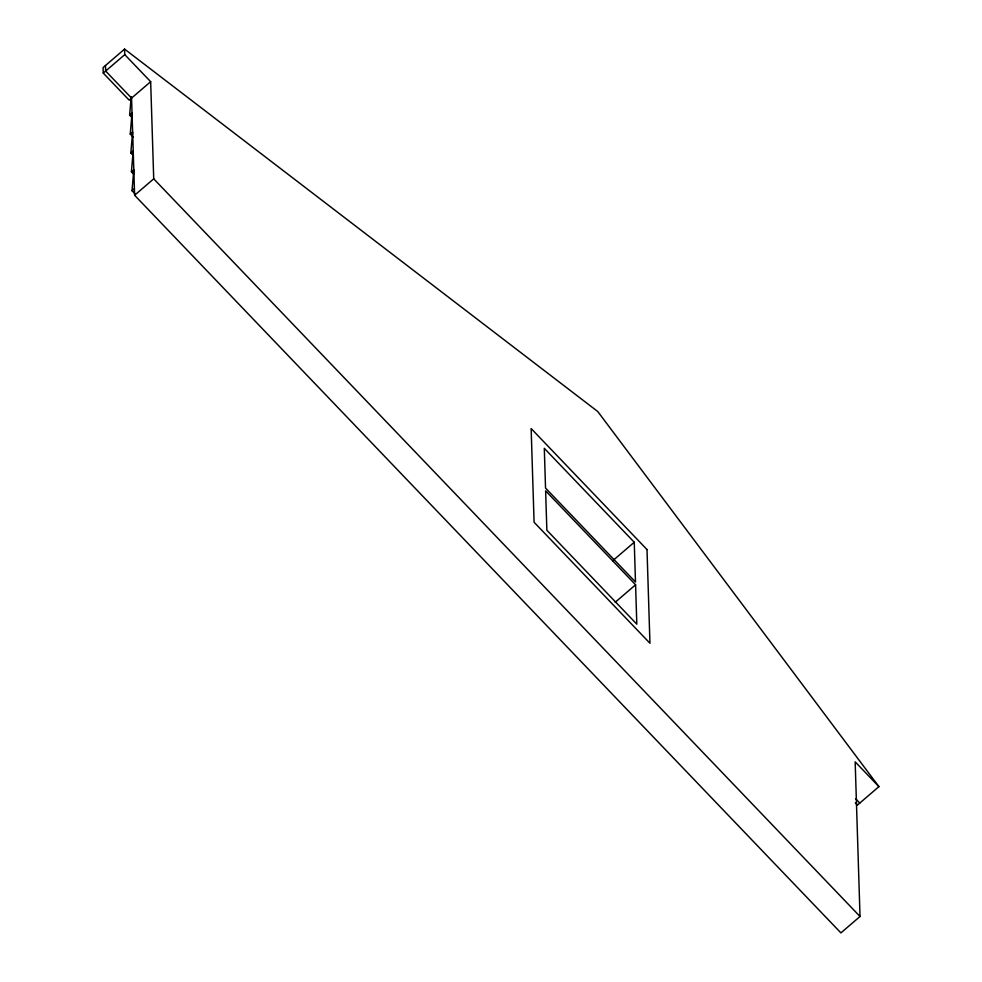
<?xml version="1.0" encoding="UTF-8"?>
<svg xmlns="http://www.w3.org/2000/svg" width="982" height="982" viewBox="0 0 982 982"><rect width="100%" height="100%" fill="white"/><g stroke="black" fill="none" stroke-linecap="round" stroke-linejoin="round"><path stroke-width="1.47" d="M131.76 117.349L129.636 115.139L131.171 97.181M133.405 137.345L130.238 134.031L132.03 113.077L129.636 115.139M132.938 155.144L130.827 152.934L132.619 131.981L130.238 134.031M133.54 174.047L131.416 171.838L133.221 150.884L130.827 152.934M135.197 194.055L132.018 190.729L133.81 169.788L131.416 171.838M124.591 49.1L103.085 67.562L103.257 73.098L129.17 100.152L150.663 81.69L124.763 54.636L124.591 49.1L597.768 411.532L878.915 786.643L857.409 805.105L855.347 802.945M103.257 73.098L124.763 54.636M132.018 190.729L134.399 188.679M878.915 786.643L855.162 761.836L860.023 916.488L840.911 932.9L134.608 195.246L153.72 178.834L150.663 81.69M612.743 560.722L634.249 542.248L544.298 448.308L545.538 488.066L635.489 582.007L634.249 542.248M615.211 602.273L635.587 584.781L545.624 490.828L546.864 530.243L636.815 624.184L635.587 584.781M855.666 798.734L859.802 803.055M131.551 98.102L105.651 71.048L105.479 65.512M153.72 178.834L860.023 916.488M131.527 97.095L134.608 195.246M647.003 549.552L531.139 428.557L534.085 522.252L649.949 643.247L647.003 549.552"/></g></svg>
